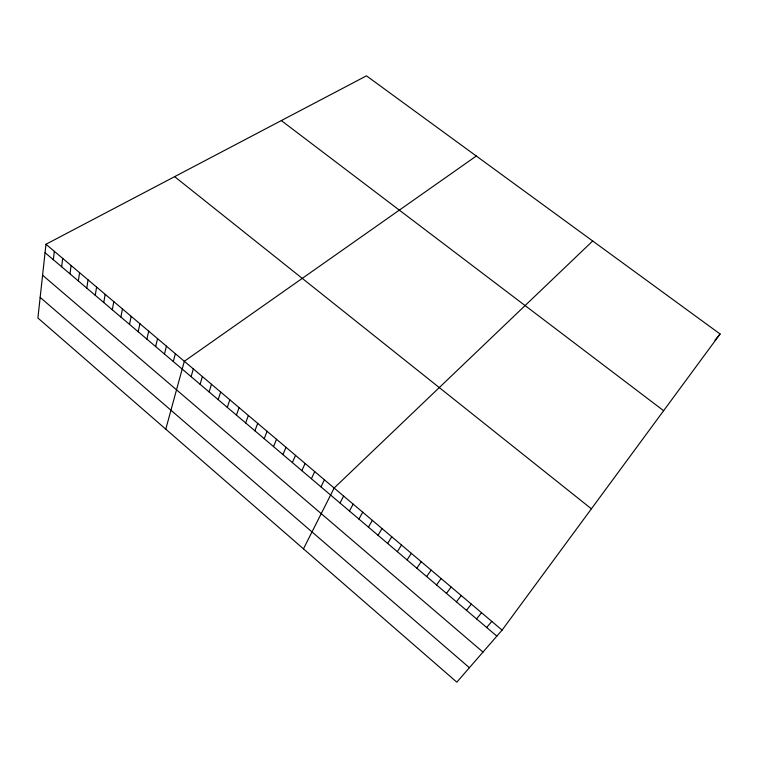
<?xml version="1.0" encoding="UTF-8"?>
<svg xmlns="http://www.w3.org/2000/svg" width="758" height="758" viewBox="0 0 758 758"><rect width="100%" height="100%" fill="white"/><g stroke="black" fill="none" stroke-linecap="round" stroke-linejoin="round"><path stroke-width="1.14" d="M45.982 244.256L37.9 318.009L456.828 682.162L502.09 630.116L720.1 334.003L366.474 75.838L45.982 244.256L502.09 630.116M53.325 259.719L54.32 251.315M61.625 266.769L62.696 258.393M69.973 273.846L71.11 265.518M78.358 280.962L79.562 272.672M86.782 288.106L88.061 279.854M95.243 295.298L96.598 287.083M103.751 302.508L105.182 294.341M112.298 309.766L113.804 301.637M120.882 317.052L122.464 308.961M129.514 324.377L131.172 316.323M138.183 331.739L139.917 323.732M146.9 339.139L148.71 331.17M155.655 346.567L157.55 338.646M164.458 354.033L166.428 346.15M173.307 361.538L175.354 353.702M165.784 429.17L184.317 361.291L476.308 156.025M191.12 376.66L193.328 368.919M200.103 384.278L202.386 376.574M209.123 391.933L211.491 384.278M218.181 399.627L220.644 392.019M227.296 407.359L229.835 399.798M236.449 415.128L239.083 407.615M245.658 422.945L248.368 415.479M254.906 430.79L257.701 423.371M264.201 438.683L267.091 431.311M273.543 446.604L276.518 439.289M282.933 454.573L286.003 447.315M292.37 462.588L295.525 455.378M301.855 470.633L305.104 463.479M311.396 478.724L314.731 471.618M320.975 486.863L324.415 479.805M303.465 548.858L334.136 488.038L592.699 240.987M340.001 503.009L343.62 496.054M349.429 511.015L353.152 504.117M358.913 519.059L362.722 512.219M368.445 527.151L372.349 520.367M378.024 535.281L382.023 528.544M387.651 543.448L391.753 536.778M397.325 551.663L401.522 545.04M407.055 559.916L411.348 553.359M416.824 568.206L421.221 561.706M426.65 576.544L431.15 570.101M436.532 584.93L441.128 578.543M446.453 593.353L451.152 587.033M456.43 601.814L461.234 595.561M466.464 610.332L471.362 604.135M476.545 618.888L481.557 612.748M714.965 340.209L720.1 334.003M486.674 627.482L491.79 621.408M281.332 120.579L663.629 410.703M174.624 176.652L591.401 508.817M45.063 252.708L496.86 636.133M42.59 275.211L482.988 652.079M40.165 297.392L469.401 667.713"/></g></svg>
